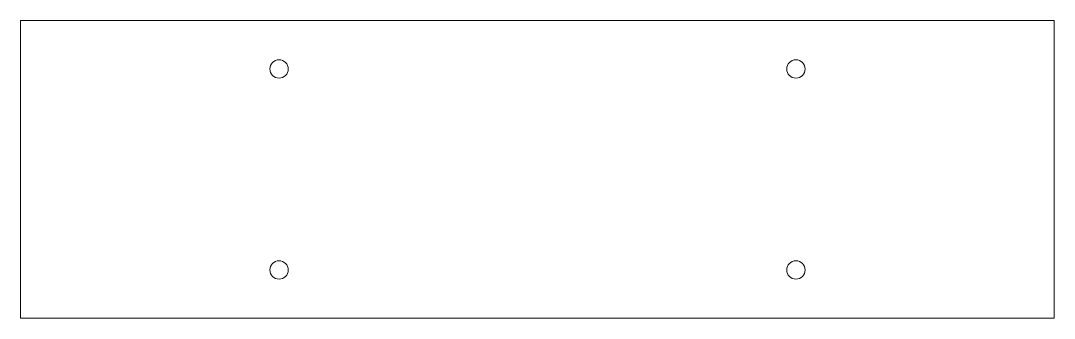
# Model space of a CAD drawing. Header units: millimetres. Extents: x -63 to 117, y -25 to 27.
import ezdxf

# ---------------------------------------------------------------- set-up
doc = ezdxf.new("R2010")
doc.units = ezdxf.units.MM

msp = doc.modelspace()

# ---------------------------------------------------------------- linework, layer by layer
at = {"color": 7, "linetype": 'Continuous', "lineweight": 15}
msp.add_lwpolyline([(116.59, -25.19), (116.59, 26.63), (-63.41, 26.63), (-63.41, -25.19)], close=True, dxfattribs=at)
for centre in [(-18.41, 18.22), (71.59, 18.22), (-18.41, -16.78), (71.59, -16.78)]:
    msp.add_circle(centre, 1.6, dxfattribs=at)

doc.saveas('drawing.dxf')
